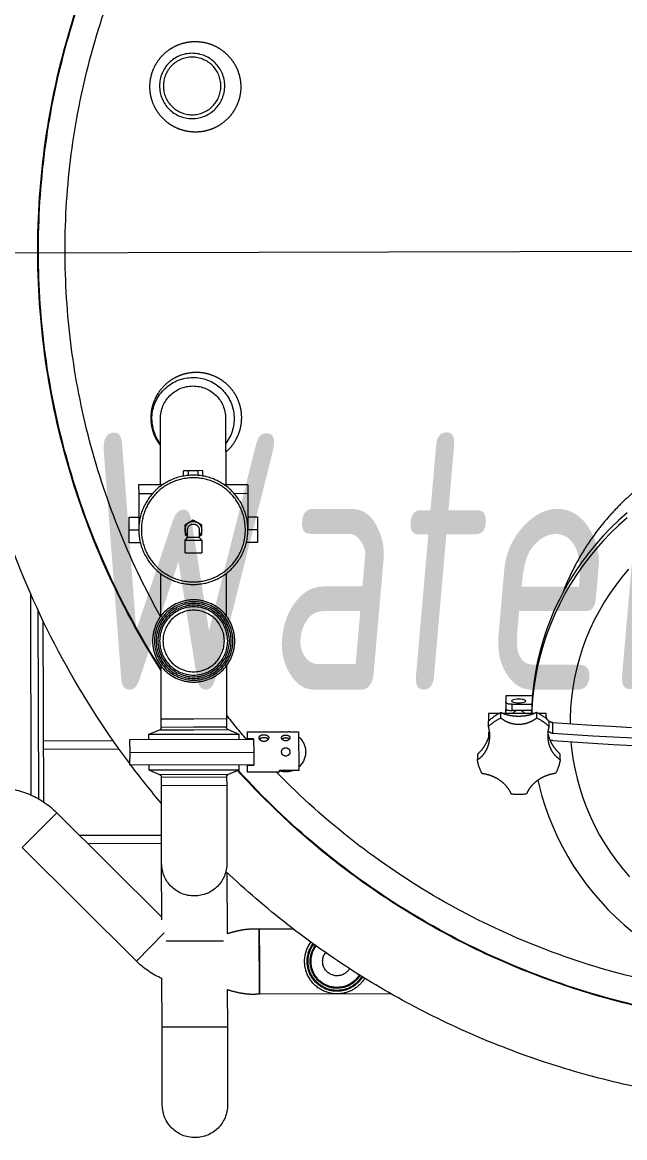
# Model space of a CAD drawing. Extents: x -681219 to -550379, y -242630 to -158199.
# Drawn here: x -640321 to -639852, y -210356 to -209488 of the extents above; entities that cross this region are included whole.
import ezdxf
from ezdxf.lldxf.tags import DXFTag

# ---------------------------------------------------------------- set-up
doc = ezdxf.new("R2010")
doc.units = 0
doc.header["$LTSCALE"] = 1000
doc.linetypes.add('DASHED2', pattern=[9.525, 6.35, -3.175])
doc.layers.get('0').update_dxf_attribs({"linetype": 'CONTINUOUS'})
doc.layers.add('future', color=4, linetype='DASHED2', lineweight=0)
doc.layers.add('text1', color=7, linetype='CONTINUOUS', lineweight=0)
doc.styles.add('ISOCP', font='isocp.shx', dxfattribs={"bigfont": 'gbcbig.shx'})
tags = doc.linetypes.add('CENTER2', pattern=[28.575, 19.05, -3.175, 3.175, -3.175]).pattern_tags.tags
tags[10:11] = [DXFTag(74, 4), DXFTag(75, 0), DXFTag(340, '0'), DXFTag(46, 0.0), DXFTag(50, 0.0), DXFTag(44, 0.0), DXFTag(45, 0.0)]
tags[8:9] = [DXFTag(74, 4), DXFTag(75, 0), DXFTag(340, '0'), DXFTag(46, 0.0), DXFTag(50, 0.0), DXFTag(44, 0.0), DXFTag(45, 0.0)]
tags[6:7] = [DXFTag(74, 4), DXFTag(75, 0), DXFTag(340, '0'), DXFTag(46, 0.0), DXFTag(50, 0.0), DXFTag(44, 0.0), DXFTag(45, 0.0)]
tags[4:5] = [DXFTag(74, 4), DXFTag(75, 0), DXFTag(340, '0'), DXFTag(46, 0.0), DXFTag(50, 0.0), DXFTag(44, 0.0), DXFTag(45, 0.0)]

# ---------------------------------------------------------------- blocks, each defined once
blk = doc.blocks.new('Slurry tank 1000l-V')
at = {"color": 8, "linetype": 'CENTER2'}
blk.add_line((1092.75, 0), (-714.25, 0), dxfattribs=at)
for p, q in [((457.56, -129.41), (457.56, -180.91)), ((508.36, -180.91), (508.36, -129.41)), ((475.46, -169.91), (479.21, -169.91)), ((475.46, -174.08), (475.46, -169.91)), ((479.21, -169.91), (486.72, -169.91)), ((479.21, -173.58), (479.21, -169.91)), ((486.72, -173.58), (486.72, -169.91)), ((486.72, -169.91), (490.47, -169.91)), ((490.47, -174.08), (490.47, -169.91)), ((440.46, -180.91), (440.46, -187.91)), ((440.46, -180.91), (458.85, -180.91)), ((507.07, -180.91), (525.46, -180.91)), ((525.46, -180.91), (525.46, -187.91)), ((440.46, -187.91), (440.46, -215.91)), ((440.46, -187.91), (450.99, -187.91)), ((514.94, -187.91), (525.46, -187.91)), ((525.46, -187.91), (525.46, -215.91)), ((145.13, -203.58), (151.62, -209.32)), ((145.13, -207.47), (151.62, -213.2)), ((432.96, -205.91), (432.96, -215.91)), ((440.46, -205.91), (432.96, -205.91)), ((532.96, -205.91), (525.46, -205.91)), ((532.96, -215.91), (532.96, -205.91)), ((151.62, -209.32), (157.88, -215.3)), ((151.62, -213.2), (157.88, -219.19)), ((157.88, -215.3), (163.88, -221.52)), ((432.96, -215.91), (432.96, -225.91)), ((440.46, -215.91), (432.96, -215.91)), ((476.46, -212.16), (479.71, -210.28)), ((476.46, -215.91), (476.46, -212.16)), ((476.46, -219.66), (476.46, -215.91)), ((478.46, -215.91), (478.46, -221.91)), ((479.71, -210.28), (482.96, -208.4)), ((482.96, -208.4), (486.21, -210.28)), ((486.21, -210.28), (489.46, -212.16)), ((487.46, -221.91), (487.46, -215.91)), ((489.46, -212.16), (489.46, -215.91)), ((489.46, -215.91), (489.46, -219.66)), ((532.96, -215.91), (525.46, -215.91)), ((532.96, -225.91), (532.96, -215.91)), ((157.88, -219.19), (163.88, -225.41)), ((163.88, -221.52), (169.63, -227.97)), ((163.88, -225.41), (169.63, -231.85)), ((478.46, -220.82), (476.46, -219.66)), ((478.46, -221.91), (476.46, -223.91)), ((476.46, -223.91), (476.46, -233.91)), ((489.46, -223.91), (476.46, -223.91)), ((478.46, -221.91), (487.46, -221.91)), ((489.46, -219.66), (487.46, -220.82)), ((489.46, -223.91), (487.46, -221.91)), ((489.46, -233.91), (489.46, -223.91)), ((169.63, -227.97), (175.09, -234.63)), ((169.63, -231.85), (175.09, -238.52)), ((432.96, -225.91), (441.66, -225.91)), ((489.46, -233.91), (476.46, -233.91)), ((524.27, -225.91), (532.96, -225.91)), ((175.09, -234.63), (180.28, -241.5)), ((175.09, -238.52), (180.28, -245.39)), ((180.28, -241.5), (185.18, -248.57)), ((144.08, -247.54), (149.27, -253.63)), ((180.28, -245.39), (185.18, -252.45)), ((185.18, -248.57), (189.79, -255.82)), ((457.56, -249.98), (457.56, -282.95)), ((508.36, -282.95), (508.36, -249.98)), ((149.27, -253.63), (154.19, -259.94)), ((154.19, -259.94), (158.83, -266.45)), ((185.18, -252.45), (189.79, -259.7)), ((189.79, -255.82), (194.09, -263.24)), ((189.79, -259.7), (194.09, -267.12)), ((158.83, -266.45), (163.17, -273.14)), ((194.09, -263.24), (198.08, -270.82)), ((194.09, -267.12), (198.08, -274.7)), ((610, -264.81), (610, -421.87)), ((163.17, -273.14), (167.2, -280.01)), ((198.08, -270.82), (201.75, -278.55)), ((198.08, -274.7), (201.75, -282.43)), ((167.2, -280.01), (170.93, -287.04)), ((201.75, -278.55), (205.1, -286.41)), ((201.75, -282.43), (205.1, -290.29)), ((604, -424.94), (604, -278.22)), ((170.93, -287.04), (174.34, -294.22)), ((174.34, -294.22), (177.43, -301.53)), ((205.1, -286.41), (208.12, -294.4)), ((205.1, -290.29), (208.12, -298.28)), ((208.12, -294.4), (210.8, -302.5)), ((600, -427.43), (600, -286.75)), ((177.43, -301.53), (180.19, -308.96)), ((208.12, -298.28), (210.8, -306.38)), ((210.8, -302.5), (213.15, -310.69)), ((180.19, -308.96), (182.61, -316.51)), ((210.8, -306.38), (213.15, -314.58)), ((213.15, -310.69), (215.16, -318.97)), ((182.61, -316.51), (184.7, -324.14)), ((213.15, -314.58), (215.16, -322.86)), ((215.16, -318.97), (216.83, -327.32)), ((184.7, -324.14), (186.45, -331.86)), ((215.16, -322.86), (216.83, -331.21)), ((216.83, -327.32), (218.14, -335.73)), ((457.56, -321.87), (457.56, -362.91)), ((508.36, -362.91), (508.36, -321.87)), ((186.45, -331.86), (187.85, -339.64)), ((216.83, -331.21), (218.14, -339.61)), ((218.14, -335.73), (219.11, -344.18)), ((187.85, -339.64), (188.9, -347.47)), ((218.14, -339.61), (219.11, -348.07)), ((219.11, -344.18), (219.72, -352.67)), ((219.26, -345.87), (240, -345.87)), ((240, -345.87), (240, -351.05)), ((188.9, -347.47), (189.6, -355.34)), ((189.6, -355.34), (189.96, -363.23)), ((219.11, -348.07), (219.72, -356.55)), ((235, -352.34), (219.71, -352.34)), ((219.72, -352.67), (219.97, -359.56)), ((224.5, -349.75), (224.69, -349.38)), ((224.69, -350.12), (224.5, -349.75)), ((224.69, -349.38), (225.24, -349.04)), ((225.24, -350.46), (224.69, -350.12)), ((225.24, -349.04), (226.11, -348.75)), ((226.11, -350.76), (225.24, -350.46)), ((226.11, -348.75), (227.25, -348.52)), ((227.25, -350.98), (226.11, -350.76)), ((227.25, -348.52), (228.58, -348.38)), ((228.58, -351.13), (227.25, -350.98)), ((228.58, -348.38), (230, -348.33)), ((230, -351.18), (228.58, -351.13)), ((230, -348.33), (231.42, -348.38)), ((231.42, -351.13), (230, -351.18)), ((231.42, -348.38), (232.75, -348.52)), ((232.75, -350.98), (231.42, -351.13)), ((232.75, -348.52), (233.89, -348.75)), ((233.89, -350.76), (232.75, -350.98)), ((233.89, -348.75), (234.76, -349.04)), ((234.76, -350.46), (233.89, -350.76)), ((234.76, -349.04), (235.31, -349.38)), ((235.31, -350.12), (234.76, -350.46)), ((235, -352.34), (235.98, -352.32)), ((235, -357.17), (235, -352.34)), ((235.31, -349.38), (235.5, -349.75)), ((235.5, -349.75), (235.31, -350.12)), ((235.98, -352.32), (236.91, -352.24)), ((236.91, -352.24), (237.78, -352.12)), ((237.78, -352.12), (238.54, -351.96)), ((238.54, -351.96), (239.16, -351.77)), ((239.16, -351.77), (239.62, -351.54)), ((239.62, -351.54), (239.9, -351.3)), ((239.9, -351.3), (240, -351.05)), ((240, -351.05), (240, -355.88)), ((189.96, -363.23), (190, -367.76)), ((208.53, -359.56), (214.36, -359.56)), ((208.53, -363.51), (208.53, -359.56)), ((215.96, -362.96), (215.96, -358.77)), ((217.93, -359.56), (242.12, -359.56)), ((219.72, -356.55), (219.86, -359.56)), ((219.91, -357.17), (235, -357.17)), ((235.98, -357.15), (235, -357.17)), ((236.91, -357.07), (235.98, -357.15)), ((237.78, -356.95), (236.91, -357.07)), ((238.54, -356.79), (237.78, -356.95)), ((239.16, -356.59), (238.54, -356.79)), ((239.62, -356.37), (239.16, -356.59)), ((239.9, -356.13), (239.62, -356.37)), ((240, -355.88), (239.9, -356.13)), ((240, -359.56), (240, -355.88)), ((244.04, -358.77), (244.04, -362.96)), ((245.64, -359.56), (253.53, -359.56)), ((253.53, -359.56), (253.53, -365.43)), ((457.56, -362.91), (457.56, -369.58)), ((482.96, -362.91), (457.56, -362.91)), ((508.36, -362.91), (457.56, -362.91)), ((508.36, -362.91), (482.96, -362.91)), ((508.36, -369.58), (508.36, -362.91)), ((142.29, -370.81), (157.73, -369.93)), ((157.73, -369.93), (173.09, -368.95)), ((173.09, -368.95), (188.36, -367.88)), ((188.36, -367.88), (203.53, -366.73)), ((203.53, -374.83), (203.53, -366.73)), ((206.46, -365.44), (206.46, -369.63)), ((253.54, -369.63), (253.54, -365.44)), ((456.33, -371.42), (447.96, -374.91)), ((482.96, -371.42), (456.33, -371.42)), ((457.56, -369.58), (482.96, -369.58)), ((482.96, -369.58), (508.36, -369.58)), ((509.59, -371.42), (482.96, -371.42)), ((517.96, -374.91), (509.59, -371.42)), ((156.54, -377.96), (140.7, -378.82)), ((172.29, -377.01), (156.54, -377.96)), ((187.96, -375.97), (172.29, -377.01)), ((187.96, -381.76), (172.29, -382.8)), ((203.53, -374.83), (187.96, -375.97)), ((203.53, -380.63), (187.96, -381.76)), ((189.41, -381.66), (188.9, -386.88)), ((253.53, -374.05), (252.77, -374.05)), ((253.53, -374.05), (253.53, -377.66)), ((408.21, -373.21), (401.46, -373.21)), ((401.46, -373.21), (401.46, -403.42)), ((441.46, -373.21), (414.67, -373.21)), ((436.46, -378.66), (441.46, -378.66)), ((436.46, -378.66), (436.46, -378.91)), ((436.46, -378.91), (436.46, -388.91)), ((532.96, -378.91), (436.46, -378.91)), ((441.46, -373.21), (441.46, -378.66)), ((447.96, -374.91), (447.96, -378.91)), ((482.96, -374.91), (447.96, -374.91)), ((517.96, -374.91), (482.96, -374.91)), ((517.96, -378.91), (517.96, -374.91)), ((532.96, -382.74), (532.96, -378.91)), ((545.73, -380), (600, -380)), ((156.54, -383.76), (140.7, -384.62)), ((172.29, -382.8), (156.54, -383.76)), ((188.9, -386.88), (187.85, -394.72)), ((436.46, -388.91), (436.46, -398.91)), ((532.57, -388.91), (436.46, -388.91)), ((541.22, -386.4), (600, -386.4)), ((187.85, -394.72), (186.45, -402.5)), ((197.78, -395.42), (197.78, -391.23)), ((262.22, -391.23), (262.22, -395.42)), ((436.46, -398.91), (436.46, -399.16)), ((436.46, -398.91), (532.96, -398.91)), ((441.46, -399.16), (436.46, -399.16)), ((441.46, -399.16), (441.46, -404.61)), ((447.96, -398.91), (447.96, -402.91)), ((517.96, -402.91), (517.96, -398.91)), ((532.96, -398.91), (532.96, -395.08)), ((186.45, -402.5), (184.7, -410.21)), ((401.46, -403.42), (416.46, -403.42)), ((416.46, -404.61), (416.46, -403.42)), ((416.46, -404.61), (441.46, -404.61)), ((447.96, -402.91), (456.33, -406.4)), ((447.96, -402.91), (517.96, -402.91)), ((456.33, -406.4), (509.59, -406.4)), ((509.59, -406.4), (517.96, -402.91)), ((184.7, -410.21), (182.61, -417.85)), ((214.2, -415.65), (212.02, -423.89)), ((215.18, -411.41), (214.2, -415.65)), ((457.56, -408.24), (457.56, -414.91)), ((508.36, -408.24), (457.56, -408.24)), ((457.56, -414.91), (457.56, -475.41)), ((457.56, -414.91), (508.36, -414.91)), ((508.36, -414.91), (508.36, -408.24)), ((508.36, -475.41), (508.36, -414.91)), ((182.61, -417.85), (180.19, -425.39)), ((212.02, -423.89), (209.5, -432.03)), ((177.43, -432.82), (174.34, -440.14)), ((180.19, -425.39), (177.43, -432.82)), ((209.5, -432.03), (206.65, -440.08)), ((174.34, -440.14), (170.93, -447.31)), ((206.65, -440.08), (203.46, -448.01)), ((589.92, -435.72), (508.36, -517.28)), ((589.92, -435.72), (589.94, -435.73)), ((616.87, -462.66), (589.94, -435.73)), ((170.93, -447.31), (167.2, -454.34)), ((203.46, -448.01), (199.95, -455.8)), ((167.2, -454.34), (163.17, -461.21)), ((199.95, -455.8), (196.12, -463.46)), ((508.36, -453.6), (572.04, -453.6)), ((158.83, -467.9), (154.19, -474.41)), ((163.17, -461.21), (158.83, -467.9)), ((196.12, -463.46), (191.98, -470.96)), ((508.36, -460), (565.64, -460)), ((528.26, -551.26), (616.86, -462.66)), ((154.19, -474.41), (149.27, -480.72)), ((191.98, -470.96), (187.52, -478.3)), ((508.36, -519.34), (508.36, -475.41)), ((149.27, -480.72), (144.08, -486.82)), ((182.77, -485.46), (177.72, -492.43)), ((187.52, -478.3), (182.77, -485.46)), ((457.56, -482.56), (457.56, -530.04)), ((177.72, -492.43), (172.39, -499.19)), ((172.39, -499.19), (166.79, -505.75)), ((166.79, -505.75), (160.91, -512.09)), ((154.78, -518.19), (148.4, -524.05)), ((160.91, -512.09), (154.78, -518.19)), ((148.4, -524.05), (141.79, -529.66)), ((432.5, -526.6), (406.1, -526.6)), ((432.5, -577.4), (432.5, -526.6)), ((432.5, -526.6), (432.5, -552)), ((460.34, -535.91), (505.07, -535.91)), ((506.44, -529.44), (528.27, -551.27)), ((432.5, -552), (432.5, -577.4)), ((508.36, -602.91), (508.36, -564.35)), ((329.9, -577.4), (432.5, -577.4)), ((457.56, -573.86), (457.56, -602.91)), ((457.56, -602.91), (457.56, -663.41)), ((457.56, -602.91), (508.36, -602.91)), ((508.36, -663.41), (508.36, -602.91))]:
    blk.add_line(p, q)
for centre, radius in [((482.96, 129.41), 25.4), ((482.96, 129.41), 22.4), ((482.96, -215.91), 42.5), ((482.96, -215.91), 40.5), ((482.96, -302.41), 32), ((482.96, -302.41), 30.5), ((482.96, -302.41), 29.18), ((482.96, -302.41), 27.82), ((482.96, -302.41), 26.5), ((482.96, -302.41), 23.9)]:
    blk.add_circle(centre, radius)
for centre, radius, start, end in [((0, 0), 665, 323.2686, 173.20578), ((0, 0), 603.52, 327.38732, 171.96102), ((0, 0), 603, 327.46427, 90), ((0, 0), 582.25, 330.881, 90), ((482.96, -129.41), 32, 322.53735, 217.46265), ((482.96, -129.41), 25.4, 0, 180), ((0, 0), 603, 190.56881, 318.04763), ((0, 0), 582.25, 190.71521, 315.97991), ((482.96, -215.91), 6.5, 0, 226.18694), ((482.96, -215.91), 4.5, 90, 180), ((482.96, -215.91), 4.5, 0, 90), ((482.96, -215.91), 6.5, 313.81306, 0), ((229.57, -388.26), 32.48, 114.76413, 135.35717), ((229.57, -392.45), 32.48, 114.76413, 135.35717), ((230, -359.41), 10, 167.04746, 180.86652), ((229.89, -361.77), 4.92, 110.86485, 153.35475), ((230.11, -361.77), 4.92, 26.64525, 69.13515), ((230, -359.41), 10, 359.13348, 17.42189), ((230.43, -388.26), 32.48, 44.64283, 65.23587), ((230.43, -392.45), 32.48, 44.64283, 65.23587), ((0, 0), 582.25, 319.40023, 321.80002), ((455.56, -369.58), 2, 292.61986, 0), ((510.36, -369.58), 2, 180, 247.38014), ((411.46, -388.91), 15.5, 130.17777, 229.82223), ((411.46, -357.69), 15.86, 258.1738, 281.67131), ((228.15, -391.21), 30.65, 187.88858, 209.29541), ((231.85, -391.21), 30.65, 330.70459, 352.11142), ((0, 0), 665, 319.85858, 323.13985), ((0, 0), 603.52, 270, 318.06487), ((411.46, -388.91), 15.5, 249.39318, 270), ((411.46, -388.91), 15.5, 270, 288.81906), ((455.56, -408.24), 2, 0, 67.38014), ((510.36, -408.24), 2, 112.61986, 180), ((637.69, -483.49), 67.55, 90, 135), ((230, -389.04), 33.62, 259.94, 280.06), ((482.96, -475.41), 25.4, 180, 0), ((0, 0), 665, 270, 313.57371), ((372, -552), 25.25, 265.15687, 36.53504), ((372, -552), 23.25, 265.15687, 36.57554), ((372, -552), 22.59, 265.15687, 36.59368), ((372, -552), 20.91, 265.15687, 36.65389), ((372, -552), 20.25, 265.15687, 36.68321), ((372, -552), 11.2, 265.15687, 37.77755), ((480.5, -503.5), 67.55, 294.36062, 315), ((372, -552), 22.59, 211.35941, 265.15687), ((372, -552), 20.91, 211.2992, 265.15687), ((372, -552), 20.25, 211.26988, 265.15687), ((372, -552), 11.2, 210.17554, 265.15687), ((372, -552), 25.25, 211.41805, 265.15687), ((372, -552), 23.25, 211.37755, 265.15687), ((482.96, -663.41), 25.4, 180, 0)]:
    blk.add_arc(centre, radius, start, end)
for points, knots in [([(467.18, 96.06), (466.19, 96.49), (463.33, 97.73), (458.95, 100.52), (454.4, 104.59), (450.67, 109.37), (447.84, 114.59), (445.96, 120.16), (445.03, 125.86), (445.05, 131.61), (445.99, 137.25), (447.84, 142.67), (450.55, 147.78), (454.1, 152.39), (458.42, 156.45), (463.41, 159.75), (468.97, 162.21), (474.92, 163.7), (481.09, 164.15), (487.27, 163.51), (492.59, 162.01), (496.98, 160.04), (500.98, 157.65), (505.08, 154.33), (508.98, 149.96), (512.09, 144.97), (514.35, 139.55), (515.64, 133.85), (516.01, 128.06), (515.4, 122.32), (513.88, 116.74), (511.45, 111.49), (508.19, 106.64), (504.14, 102.4), (499.39, 98.82), (494.06, 96.07), (488.27, 94.22), (482.19, 93.39), (476.55, 93.59), (471.51, 94.51), (468.63, 95.54), (467.18, 96.06)], [0, 0, 0, 0, 0.0147538, 0.0423671, 0.0699739, 0.0965328, 0.1230876, 0.1487203, 0.1743532, 0.1996608, 0.2249721, 0.2506757, 0.2763843, 0.3029877, 0.3295951, 0.357188, 0.3847824, 0.4130082, 0.4412323, 0.4694544, 0.4976719, 0.5161033, 0.5345336, 0.5605658, 0.5865944, 0.6126211, 0.638646, 0.6643027, 0.6899604, 0.7155486, 0.7411398, 0.7671383, 0.7931408, 0.8198909, 0.8466447, 0.8742382, 0.9018336, 0.9300321, 0.9582291, 0.9791152, 1, 1, 1, 1]), ([(457.56, -155.35), (456.69, -154.63), (454.22, -152.59), (450.98, -148.4), (447.96, -143.01), (445.96, -137.22), (445.01, -131.23), (445.07, -125.28), (446.13, -119.49), (448.09, -114.05), (450.9, -109.04), (454.46, -104.55), (458.71, -100.72), (463.56, -97.57), (468.89, -95.26), (474.63, -93.81), (480.58, -93.35), (485.9, -93.82), (490.43, -94.89), (494.82, -96.44), (499.6, -98.95), (504.46, -102.66), (508.62, -107.18), (511.95, -112.33), (514.31, -117.98), (515.68, -123.86), (515.99, -129.85), (515.34, -135.72), (513.69, -141.34), (511.4, -146.31), (509.31, -149.11), (508.36, -150.37)], [0, 0, 0, 0, 0.02103, 0.059199, 0.096564, 0.133921, 0.169874, 0.205822, 0.240496, 0.275171, 0.309357, 0.343548, 0.378223, 0.412904, 0.448772, 0.484646, 0.521859, 0.559075, 0.583609, 0.608143, 0.645647, 0.683146, 0.720638, 0.758123, 0.794755, 0.83138, 0.86684, 0.902297, 0.936982, 0.971667, 1, 1, 1, 1]), ([(88.61, -155.5), (89.91, -156.05), (94.77, -158.09), (102.84, -162.19), (112.82, -167.79), (122.47, -173.98), (131.75, -180.69), (140.68, -187.97), (149.58, -196.11), (158.41, -205.27), (167.01, -215.49), (174.87, -226.26), (181.98, -237.5), (188.24, -249.2), (192.7, -258.66), (194.77, -264.32), (195.3, -265.77)], [0, 0, 0, 0, 0.026645, 0.099216, 0.171025, 0.243553, 0.316824, 0.388935, 0.462789, 0.546607, 0.631609, 0.717568, 0.800905, 0.885321, 0.970503, 1, 1, 1, 1]), ([(207.1, -364.91), (207.38, -364.6), (208.05, -363.86), (208.47, -362.61), (208.52, -361.78), (208.53, -361.49)], [0, 0, 0, 0, 0.329168, 0.772411, 1, 1, 1, 1]), ([(215.96, -358.77), (217.1, -359.27), (219.36, -360.27), (222.85, -361.13), (226.09, -361.6), (228.95, -361.79), (231.84, -361.75), (234.89, -361.49), (237.97, -360.94), (241.14, -360.07), (243.03, -359.22), (244.04, -358.77)], [0, 0, 0, 0, 0.14196, 0.28362, 0.375132, 0.466551, 0.558358, 0.650221, 0.761908, 0.873773, 1, 1, 1, 1]), ([(244.04, -362.96), (243.03, -363.67), (241.01, -365.1), (237.57, -366.65), (233.91, -367.63), (230.18, -367.98), (226.53, -367.69), (223.05, -366.85), (219.77, -365.48), (217.45, -364.08), (216.25, -363.17), (215.96, -362.96)], [0, 0, 0, 0, 0.123849, 0.24763, 0.371931, 0.496199, 0.61361, 0.731045, 0.847719, 0.964444, 1, 1, 1, 1]), ([(206.46, -369.63), (206.74, -370.84), (207.31, -373.28), (207.53, -377.06), (207.24, -380.85), (206.38, -384.4), (205.01, -387.66), (203.24, -390.5), (201.07, -392.96), (199.19, -394.51), (198.05, -395.25), (197.78, -395.42)], [0, 0, 0, 0, 0.122204, 0.247628, 0.369934, 0.496202, 0.611919, 0.73105, 0.846304, 0.964446, 1, 1, 1, 1]), ([(203.53, -366.73), (204.13, -366.63), (205.18, -366.47), (206.05, -365.82), (206.44, -365.53)], [0, 0, 0, 0, 0.561635, 1, 1, 1, 1]), ([(207.14, -372.99), (206.89, -373.27), (206.24, -373.98), (204.95, -374.61), (203.97, -374.77), (203.53, -374.83)], [0, 0, 0, 0, 0.268202, 0.677128, 1, 1, 1, 1]), ([(262.22, -395.42), (261.32, -394.8), (259.5, -393.54), (257.16, -391.03), (255.19, -388.07), (253.76, -384.8), (252.85, -381.31), (252.48, -377.78), (252.62, -374.19), (253.06, -371.48), (253.45, -369.98), (253.54, -369.63)], [0, 0, 0, 0, 0.122204, 0.247628, 0.369934, 0.496202, 0.611919, 0.73105, 0.846304, 0.964446, 1, 1, 1, 1]), ([(197.78, -391.23), (198.78, -390.24), (200.81, -388.23), (203.09, -385.05), (204.77, -382.06), (205.93, -379.44), (206.75, -376.78), (207.19, -374.98), (207.25, -374.12), (207.25, -374.09)], [0, 0, 0, 0, 0.213841, 0.434133, 0.572338, 0.714163, 0.852534, 0.995338, 1, 1, 1, 1]), ([(203.53, -380.63), (204.14, -380.59), (204.75, -380.55), (205.26, -380.8), (205.27, -380.8)], [0, 0, 0, 0, 0.98474, 1, 1, 1, 1]), ([(252.75, -373.86), (252.78, -374.19), (252.89, -375.36), (253.42, -377.46), (254.35, -380.13), (255.67, -382.92), (257.4, -385.76), (259.59, -388.65), (261.31, -390.34), (262.22, -391.23)], [0, 0, 0, 0, 0.054127, 0.194096, 0.330656, 0.471592, 0.638081, 0.809313, 1, 1, 1, 1]), ([(411.46, -375.75), (411.82, -375.77), (412.55, -375.81), (413.51, -376.12), (414.25, -376.61), (414.69, -377.27), (414.76, -378.05), (414.46, -378.84), (413.84, -379.55), (412.95, -380.1), (411.89, -380.38), (410.78, -380.34), (409.76, -380), (408.93, -379.41), (408.36, -378.66), (408.15, -377.86), (408.31, -377.11), (408.81, -376.49), (409.61, -376.04), (410.54, -375.79), (411.19, -375.76), (411.46, -375.75)], [0, 0, 0, 0, 0.052901, 0.105775, 0.159366, 0.213449, 0.266764, 0.319273, 0.372142, 0.425994, 0.479966, 0.532948, 0.585389, 0.638565, 0.692614, 0.746327, 0.799042, 0.851629, 0.905126, 0.959222, 1, 1, 1, 1]), ([(408.69, -379), (408.72, -378.95), (408.91, -378.69), (409.55, -378.38), (410.48, -378.12), (411.16, -378.09), (411.46, -378.08)], [0, 0, 0, 0, 0.080947, 0.401923, 0.729355, 1, 1, 1, 1]), ([(411.46, -378.08), (411.82, -378.09), (412.54, -378.13), (413.48, -378.43), (414.07, -378.72), (414.23, -378.97), (414.25, -379)], [0, 0, 0, 0, 0.315237, 0.630212, 0.95196, 1, 1, 1, 1]), ([(428.46, -380.78), (428.05, -380.75), (427.22, -380.67), (426.11, -380.13), (425.25, -379.36), (424.75, -378.44), (424.66, -377.53), (425, -376.73), (425.7, -376.09), (426.72, -375.66), (427.95, -375.46), (429.22, -375.48), (430.39, -375.72), (431.36, -376.18), (432.02, -376.85), (432.28, -377.7), (432.11, -378.61), (431.56, -379.5), (430.65, -380.24), (429.57, -380.7), (428.8, -380.76), (428.46, -380.78)], [0, 0, 0, 0, 0.052639, 0.10524, 0.158795, 0.213014, 0.266218, 0.318354, 0.37094, 0.424824, 0.478914, 0.531692, 0.583711, 0.636679, 0.690836, 0.744596, 0.797031, 0.849241, 0.902615, 0.95685, 1, 1, 1, 1]), ([(425.12, -378.99), (425.29, -378.8), (425.68, -378.39), (426.67, -378.01), (427.88, -377.81), (429.15, -377.82), (430.31, -378.03), (431.26, -378.4), (431.63, -378.81), (431.8, -379)], [0, 0, 0, 0, 0.128232, 0.280083, 0.433318, 0.580822, 0.72455, 0.872176, 1, 1, 1, 1]), ([(411.46, -385.66), (411.82, -385.69), (412.55, -385.76), (413.51, -386.31), (414.25, -387.12), (414.69, -388.15), (414.76, -389.25), (414.46, -390.31), (413.84, -391.21), (412.95, -391.87), (411.89, -392.19), (410.78, -392.15), (409.76, -391.75), (408.93, -391.04), (408.36, -390.08), (408.15, -388.99), (408.31, -387.9), (408.81, -386.93), (409.61, -386.17), (410.54, -385.73), (411.19, -385.68), (411.46, -385.66)], [0, 0, 0, 0, 0.052901, 0.105775, 0.159366, 0.213449, 0.266764, 0.319273, 0.372142, 0.425994, 0.479966, 0.532948, 0.585389, 0.638565, 0.692614, 0.746327, 0.799042, 0.851629, 0.905126, 0.959222, 1, 1, 1, 1]), ([(532.95, -395.08), (532.96, -395.1), (532.97, -395.19), (532.9, -394.62), (532.77, -393.43), (532.64, -391.68), (532.58, -390.08), (532.57, -388.45), (532.6, -386.81), (532.72, -384.94), (532.86, -383.54), (532.95, -382.74), (532.95, -382.74), (532.95, -382.74)], [0, 0, 0, 0, 0.035847, 0.14234, 0.2491262, 0.3566397, 0.4641908, 0.5002269, 0.6070258, 0.7138044, 0.8211088, 0.9287619, 1, 1, 1, 1]), ([(201.41, -406.21), (202.58, -406.4), (204.95, -406.79), (208.51, -407.91), (212, -409.46), (215.18, -411.38), (218.01, -413.61), (220.38, -416.03), (222.34, -418.64), (223.49, -420.69), (224.01, -421.87), (224.13, -422.15)], [0, 0, 0, 0, 0.122204, 0.247628, 0.369934, 0.496202, 0.611919, 0.73105, 0.846304, 0.964446, 1, 1, 1, 1]), ([(235.87, -422.15), (236.32, -421.21), (237.21, -419.3), (239.19, -416.54), (241.64, -413.92), (244.46, -411.63), (247.58, -409.69), (250.82, -408.17), (254.19, -407.04), (256.79, -406.46), (258.25, -406.26), (258.59, -406.21)], [0, 0, 0, 0, 0.122204, 0.247628, 0.369934, 0.496202, 0.611919, 0.73105, 0.846304, 0.964446, 1, 1, 1, 1]), ([(457.56, -530.05), (457.23, -529.97), (455.7, -529.57), (453.15, -528.87), (449.9, -528.06), (447.31, -527.5), (445, -527.08), (442.78, -526.77), (439.93, -526.53), (436.4, -526.54), (433.86, -526.58), (432.5, -526.6)], [0, 0, 0, 0, 0.040686, 0.187747, 0.31375, 0.437521, 0.502439, 0.59118, 0.704058, 0.841251, 1, 1, 1, 1]), ([(432.5, -577.4), (433.98, -577.43), (436.65, -577.47), (440.23, -577.46), (442.92, -577.21), (445.16, -576.89), (449.23, -576.15), (453.35, -575.07), (456.79, -574.15), (457.56, -573.94)], [0, 0, 0, 0, 0.172554, 0.311397, 0.413182, 0.495729, 0.57826, 0.904945, 1, 1, 1, 1])]:
    blk.add_open_spline(points, degree=3, knots=knots)

msp = doc.modelspace()

# ---------------------------------------------------------------- block references
at = {"layer": 'future', "xscale": -1, "rotation": 0.1582003441343982}
msp.add_blockref('Slurry tank 1000l-V', (-639705.6996, -209665.858), dxfattribs=at)

# ---------------------------------------------------------------- texts
at = {"layer": 'text1', "ltscale": 20, "insert": (-639337.623, -210340.8341), "char_height": 200, "attachment_point": 9, "style": 'ISOCP'}
msp.add_mtext_dynamic_manual_height_columns('{\\Fgbenor,-gbcbig|c134;\\Q5;\\W0.8;\\C6;Water tank \\P1000L}', width=16722.717465, gutter_width=355537.5, heights=[0], dxfattribs=at)

doc.saveas('drawing.dxf')
